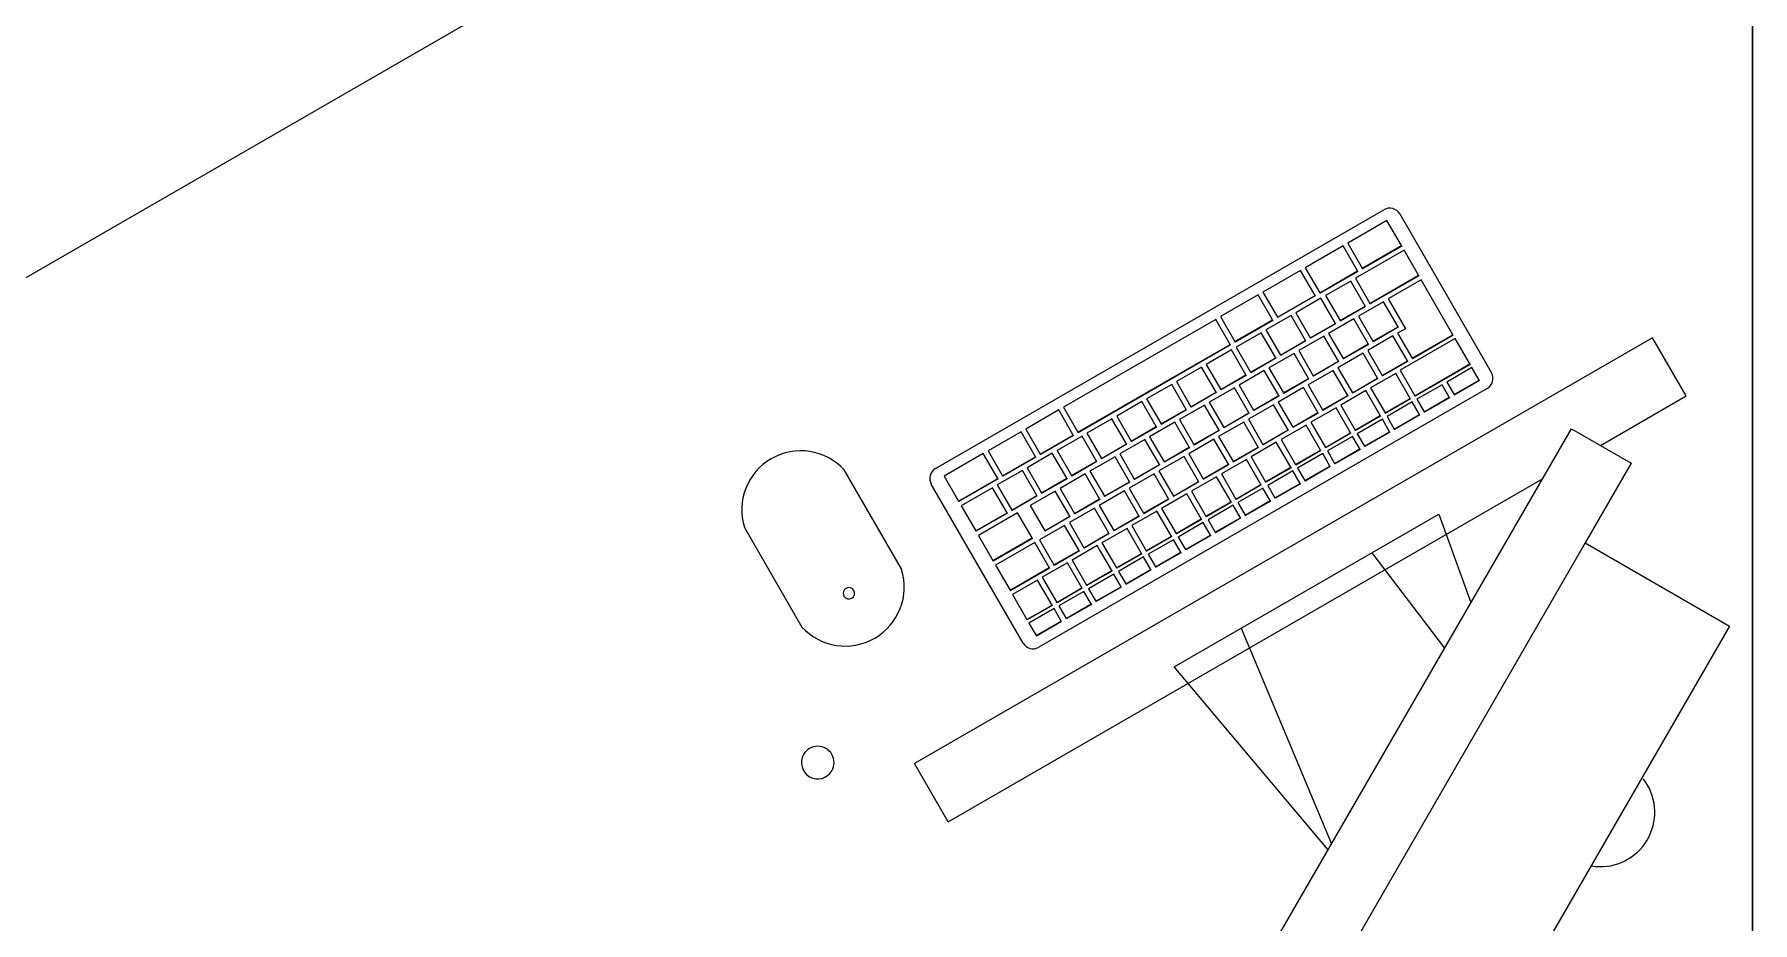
# Model space of a CAD drawing. Header units: millimetres. Extents: x 79795 to 317870, y -36033 to 97293.
# Drawn here: x 210593 to 211540, y 21338 to 21828 of the extents above; entities that cross this region are included whole.
import ezdxf

# ---------------------------------------------------------------- set-up
doc = ezdxf.new("R2010")
doc.units = ezdxf.units.MM
doc.header["$MEASUREMENT"] = 0
for name, color, linetype, lineweight in [('A-GENM', 8, 'CONTINUOUS', 9), ('E-ELEC-EQPM', 8, 'CONTINUOUS', 9), ('I-FURN', 8, 'CONTINUOUS', 9)]:
    doc.layers.add(name, color=color, linetype=linetype, lineweight=lineweight)

msp = doc.modelspace()

# ---------------------------------------------------------------- linework, layer by layer
at = {"layer": 'A-GENM'}
for p, q in [((211089.91, 21588.58), (211337.2, 21731.34)), ((211338.86, 21725.39), (211317.21, 21712.89)), ((211346.83, 21711.58), (211338.86, 21725.39)), ((211345.87, 21729.02), (211396.45, 21641.41)), ((211314.61, 21711.39), (211293.83, 21699.39)), ((211322.58, 21697.58), (211314.61, 21711.39)), ((211317.21, 21712.89), (211325.18, 21699.08)), ((211348.31, 21709.02), (211321.47, 21693.52)), ((211325.18, 21699.08), (211346.83, 21711.58)), ((211346.97, 21711.34), (211325.32, 21698.84)), ((211346.83, 21711.58), (211346.97, 21711.34)), ((211356.29, 21695.19), (211348.31, 21709.02)), ((211291.23, 21697.89), (211270.44, 21685.89)), ((211299.2, 21684.08), (211291.23, 21697.89)), ((211293.83, 21699.39), (211301.8, 21685.58)), ((211301.8, 21685.58), (211322.58, 21697.58)), ((211322.72, 21697.34), (211301.94, 21685.34)), ((211322.58, 21697.58), (211322.72, 21697.34)), ((211325.18, 21699.08), (211325.32, 21698.84)), ((211318.87, 21692.02), (211305.01, 21684.02)), ((211326.85, 21678.19), (211318.87, 21692.02)), ((211321.47, 21693.52), (211329.45, 21679.69)), ((211329.45, 21679.69), (211356.29, 21695.19)), ((211356.43, 21694.95), (211329.59, 21679.45)), ((211357.78, 21692.62), (211339.59, 21682.12)), ((211356.29, 21695.19), (211356.43, 21694.95)), ((211375.22, 21662.41), (211357.78, 21692.62)), ((211267.85, 21684.39), (211247.06, 21672.39)), ((211275.82, 21670.58), (211267.85, 21684.39)), ((211270.44, 21685.89), (211278.41, 21672.08)), ((211278.41, 21672.08), (211299.2, 21684.08)), ((211299.34, 21683.84), (211278.55, 21671.84)), ((211302.41, 21682.52), (211288.56, 21674.52)), ((211299.2, 21684.08), (211299.34, 21683.84)), ((211301.8, 21685.58), (211301.94, 21685.34)), ((211310.39, 21668.69), (211302.41, 21682.52)), ((211305.01, 21684.02), (211312.99, 21670.19)), ((211312.99, 21670.19), (211326.85, 21678.19)), ((211326.99, 21677.95), (211313.13, 21669.95)), ((211336.99, 21680.62), (211323.14, 21672.62)), ((211326.85, 21678.19), (211326.99, 21677.95)), ((211329.45, 21679.69), (211329.59, 21679.45)), ((211344.97, 21666.8), (211336.99, 21680.62)), ((211339.59, 21682.12), (211349.05, 21665.73)), ((211244.46, 21670.89), (211160.46, 21622.39)), ((211252.43, 21657.08), (211244.46, 21670.89)), ((211247.06, 21672.39), (211255.03, 21658.58)), ((211255.03, 21658.58), (211275.82, 21670.58)), ((211275.95, 21670.34), (211255.17, 21658.34)), ((211285.96, 21673.02), (211272.1, 21665.02)), ((211275.82, 21670.58), (211275.95, 21670.34)), ((211278.41, 21672.08), (211278.55, 21671.84)), ((211293.94, 21659.19), (211285.96, 21673.02)), ((211288.56, 21674.52), (211296.54, 21660.69)), ((211296.54, 21660.69), (211310.39, 21668.69)), ((211310.53, 21668.45), (211296.68, 21660.45)), ((211320.54, 21671.12), (211306.68, 21663.12)), ((211310.39, 21668.69), (211310.53, 21668.45)), ((211312.99, 21670.19), (211313.13, 21669.95)), ((211328.52, 21657.3), (211320.54, 21671.12)), ((211323.14, 21672.62), (211331.12, 21658.8)), ((211255.03, 21658.58), (211255.17, 21658.34)), ((211269.51, 21663.52), (211255.65, 21655.52)), ((211277.49, 21649.69), (211269.51, 21663.52)), ((211272.1, 21665.02), (211280.08, 21651.19)), ((211280.08, 21651.19), (211293.94, 21659.19)), ((211294.08, 21658.95), (211280.22, 21650.95)), ((211304.08, 21661.62), (211290.23, 21653.62)), ((211293.94, 21659.19), (211294.08, 21658.95)), ((211296.54, 21660.69), (211296.68, 21660.45)), ((211312.06, 21647.8), (211304.08, 21661.62)), ((211306.68, 21663.12), (211314.66, 21649.3)), ((211342.13, 21661.73), (211328.27, 21653.73)), ((211331.12, 21658.8), (211344.97, 21666.8)), ((211331.12, 21658.8), (211331.26, 21658.56)), ((211345.11, 21666.56), (211331.26, 21658.56)), ((211350.11, 21647.91), (211342.13, 21661.73)), ((211349.05, 21665.73), (211344.72, 21663.23)), ((211344.72, 21663.23), (211352.7, 21649.41)), ((211344.97, 21666.8), (211345.11, 21666.56)), ((211376.43, 21660.32), (211346.12, 21642.82)), ((211352.7, 21649.41), (211375.22, 21662.41)), ((211375.36, 21662.17), (211352.84, 21649.17)), ((211375.22, 21662.41), (211375.36, 21662.17)), ((211384.55, 21646.26), (211376.43, 21660.32)), ((211168.43, 21608.58), (211252.43, 21657.08)), ((211252.57, 21656.84), (211168.57, 21608.34)), ((211253.05, 21654.02), (211239.19, 21646.02)), ((211252.43, 21657.08), (211252.57, 21656.84)), ((211261.03, 21640.19), (211253.05, 21654.02)), ((211255.65, 21655.52), (211263.63, 21641.69)), ((211263.63, 21641.69), (211277.49, 21649.69)), ((211277.62, 21649.45), (211263.77, 21641.45)), ((211287.63, 21652.12), (211273.77, 21644.12)), ((211277.49, 21649.69), (211277.62, 21649.45)), ((211280.08, 21651.19), (211280.22, 21650.95)), ((211295.61, 21638.3), (211287.63, 21652.12)), ((211290.23, 21653.62), (211298.21, 21639.8)), ((211325.67, 21652.23), (211311.82, 21644.23)), ((211314.66, 21649.3), (211328.52, 21657.3)), ((211314.66, 21649.3), (211314.8, 21649.06)), ((211328.66, 21657.06), (211314.8, 21649.06)), ((211333.65, 21638.41), (211325.67, 21652.23)), ((211328.27, 21653.73), (211336.25, 21639.91)), ((211328.52, 21657.3), (211328.66, 21657.06)), ((211352.7, 21649.41), (211352.84, 21649.17)), ((211236.6, 21644.52), (211222.74, 21636.52)), ((211244.58, 21630.69), (211236.6, 21644.52)), ((211239.19, 21646.02), (211247.17, 21632.19)), ((211247.17, 21632.19), (211261.03, 21640.19)), ((211261.17, 21639.95), (211247.31, 21631.95)), ((211271.17, 21642.62), (211257.32, 21634.62)), ((211261.03, 21640.19), (211261.17, 21639.95)), ((211263.63, 21641.69), (211263.77, 21641.45)), ((211279.16, 21628.8), (211271.17, 21642.62)), ((211273.77, 21644.12), (211281.75, 21630.3)), ((211309.22, 21642.73), (211295.36, 21634.73)), ((211298.21, 21639.8), (211312.06, 21647.8)), ((211298.21, 21639.8), (211298.35, 21639.56)), ((211312.2, 21647.56), (211298.35, 21639.56)), ((211317.2, 21628.91), (211309.22, 21642.73)), ((211311.82, 21644.23), (211319.8, 21630.41)), ((211312.06, 21647.8), (211312.2, 21647.56)), ((211343.66, 21641.08), (211329.8, 21633.08)), ((211336.25, 21639.91), (211350.11, 21647.91)), ((211336.25, 21639.91), (211336.39, 21639.67)), ((211350.25, 21647.67), (211336.39, 21639.67)), ((211351.64, 21627.26), (211343.66, 21641.08)), ((211346.12, 21642.82), (211354.24, 21628.76)), ((211350.11, 21647.91), (211350.25, 21647.67)), ((211354.24, 21628.76), (211384.55, 21646.26)), ((211384.69, 21646.02), (211354.37, 21628.52)), ((211385.68, 21644.3), (211371.82, 21636.3)), ((211384.55, 21646.26), (211384.69, 21646.02)), ((211389.67, 21637.39), (211385.68, 21644.3)), ((211394.13, 21632.73), (211146.85, 21489.97)), ((211220.14, 21635.02), (211206.29, 21627.02)), ((211228.12, 21621.19), (211220.14, 21635.02)), ((211222.74, 21636.52), (211230.72, 21622.69)), ((211230.72, 21622.69), (211244.58, 21630.69)), ((211244.71, 21630.45), (211230.86, 21622.45)), ((211254.72, 21633.12), (211240.86, 21625.12)), ((211244.58, 21630.69), (211244.71, 21630.45)), ((211247.17, 21632.19), (211247.31, 21631.95)), ((211262.7, 21619.3), (211254.72, 21633.12)), ((211257.32, 21634.62), (211265.3, 21620.8)), ((211292.76, 21633.23), (211278.91, 21625.23)), ((211281.75, 21630.3), (211295.61, 21638.3)), ((211281.75, 21630.3), (211281.89, 21630.06)), ((211295.75, 21638.06), (211281.89, 21630.06)), ((211300.74, 21619.41), (211292.76, 21633.23)), ((211295.36, 21634.73), (211303.34, 21620.91)), ((211295.61, 21638.3), (211295.75, 21638.06)), ((211327.2, 21631.58), (211313.35, 21623.58)), ((211319.8, 21630.41), (211333.65, 21638.41)), ((211319.8, 21630.41), (211319.93, 21630.17)), ((211333.79, 21638.17), (211319.93, 21630.17)), ((211335.18, 21617.76), (211327.2, 21631.58)), ((211329.8, 21633.08), (211337.78, 21619.26)), ((211333.65, 21638.41), (211333.79, 21638.17)), ((211369.22, 21634.8), (211355.36, 21626.8)), ((211373.21, 21627.89), (211369.22, 21634.8)), ((211371.82, 21636.3), (211375.81, 21629.39)), ((211375.81, 21629.39), (211389.67, 21637.39)), ((211375.81, 21629.39), (211375.95, 21629.15)), ((211389.8, 21637.15), (211375.95, 21629.15)), ((211389.67, 21637.39), (211389.8, 21637.15)), ((211157.86, 21620.89), (211139.67, 21610.39)), ((211165.83, 21607.08), (211157.86, 21620.89)), ((211160.46, 21622.39), (211168.43, 21608.58)), ((211203.69, 21625.52), (211189.83, 21617.52)), ((211211.67, 21611.69), (211203.69, 21625.52)), ((211206.29, 21627.02), (211214.27, 21613.19)), ((211214.27, 21613.19), (211228.12, 21621.19)), ((211228.26, 21620.95), (211214.4, 21612.95)), ((211238.27, 21623.62), (211224.41, 21615.62)), ((211228.12, 21621.19), (211228.26, 21620.95)), ((211230.72, 21622.69), (211230.86, 21622.45)), ((211246.25, 21609.8), (211238.27, 21623.62)), ((211240.86, 21625.12), (211248.84, 21611.3)), ((211276.31, 21623.73), (211262.45, 21615.73)), ((211265.3, 21620.8), (211279.16, 21628.8)), ((211265.3, 21620.8), (211265.44, 21620.56)), ((211279.29, 21628.56), (211265.44, 21620.56)), ((211284.29, 21609.91), (211276.31, 21623.73)), ((211278.91, 21625.23), (211286.89, 21611.41)), ((211279.16, 21628.8), (211279.29, 21628.56)), ((211310.75, 21622.08), (211296.89, 21614.08)), ((211303.34, 21620.91), (211317.2, 21628.91)), ((211303.34, 21620.91), (211303.48, 21620.67)), ((211317.34, 21628.67), (211303.48, 21620.67)), ((211318.73, 21608.26), (211310.75, 21622.08)), ((211313.35, 21623.58), (211321.33, 21609.76)), ((211317.2, 21628.91), (211317.34, 21628.67)), ((211337.78, 21619.26), (211351.64, 21627.26)), ((211351.78, 21627.02), (211337.92, 21619.02)), ((211352.77, 21625.3), (211338.91, 21617.3)), ((211351.64, 21627.26), (211351.78, 21627.02)), ((211356.76, 21618.39), (211352.77, 21625.3)), ((211354.24, 21628.76), (211354.37, 21628.52)), ((211355.36, 21626.8), (211359.36, 21619.89)), ((211359.36, 21619.89), (211373.21, 21627.89)), ((211359.36, 21619.89), (211359.49, 21619.65)), ((211373.35, 21627.65), (211359.49, 21619.65)), ((211373.21, 21627.89), (211373.35, 21627.65)), ((211139.67, 21610.39), (211147.64, 21596.58)), ((211187.23, 21616.02), (211173.38, 21608.02)), ((211195.21, 21602.19), (211187.23, 21616.02)), ((211189.83, 21617.52), (211197.81, 21603.69)), ((211197.81, 21603.69), (211211.67, 21611.69)), ((211211.81, 21611.45), (211197.95, 21603.45)), ((211221.81, 21614.12), (211207.95, 21606.12)), ((211211.67, 21611.69), (211211.81, 21611.45)), ((211214.27, 21613.19), (211214.4, 21612.95)), ((211229.79, 21600.3), (211221.81, 21614.12)), ((211224.41, 21615.62), (211232.39, 21601.8)), ((211259.85, 21614.23), (211246, 21606.23)), ((211248.84, 21611.3), (211262.7, 21619.3)), ((211248.84, 21611.3), (211248.98, 21611.06)), ((211262.84, 21619.06), (211248.98, 21611.06)), ((211267.83, 21600.41), (211259.85, 21614.23)), ((211262.45, 21615.73), (211270.43, 21601.91)), ((211262.7, 21619.3), (211262.84, 21619.06)), ((211294.29, 21612.58), (211280.44, 21604.58)), ((211286.89, 21611.41), (211300.74, 21619.41)), ((211286.89, 21611.41), (211287.03, 21611.17)), ((211300.88, 21619.17), (211287.03, 21611.17)), ((211302.27, 21598.76), (211294.29, 21612.58)), ((211296.89, 21614.08), (211304.87, 21600.26)), ((211300.74, 21619.41), (211300.88, 21619.17)), ((211321.33, 21609.76), (211335.18, 21617.76)), ((211335.32, 21617.52), (211321.47, 21609.52)), ((211336.31, 21615.8), (211322.46, 21607.8)), ((211335.18, 21617.76), (211335.32, 21617.52)), ((211340.3, 21608.89), (211336.31, 21615.8)), ((211337.78, 21619.26), (211337.92, 21619.02)), ((211338.91, 21617.3), (211342.9, 21610.39)), ((211342.9, 21610.39), (211356.76, 21618.39)), ((211342.9, 21610.39), (211343.04, 21610.15)), ((211356.9, 21618.15), (211343.04, 21610.15)), ((211356.76, 21618.39), (211356.9, 21618.15)), ((211137.08, 21608.89), (211118.89, 21598.39)), ((211145.05, 21595.08), (211137.08, 21608.89)), ((211147.64, 21596.58), (211165.83, 21607.08)), ((211165.97, 21606.84), (211147.78, 21596.34)), ((211170.78, 21606.52), (211156.92, 21598.52)), ((211165.83, 21607.08), (211165.97, 21606.84)), ((211168.43, 21608.58), (211168.57, 21608.34)), ((211178.76, 21592.69), (211170.78, 21606.52)), ((211173.38, 21608.02), (211181.36, 21594.19)), ((211181.36, 21594.19), (211195.21, 21602.19)), ((211195.35, 21601.95), (211181.5, 21593.95)), ((211205.36, 21604.62), (211191.5, 21596.62)), ((211195.21, 21602.19), (211195.35, 21601.95)), ((211197.81, 21603.69), (211197.95, 21603.45)), ((211213.34, 21590.8), (211205.36, 21604.62)), ((211207.95, 21606.12), (211215.94, 21592.3)), ((211243.4, 21604.73), (211229.54, 21596.73)), ((211232.39, 21601.8), (211246.25, 21609.8)), ((211232.39, 21601.8), (211232.53, 21601.56)), ((211246.38, 21609.56), (211232.53, 21601.56)), ((211251.38, 21590.91), (211243.4, 21604.73)), ((211246, 21606.23), (211253.98, 21592.41)), ((211246.25, 21609.8), (211246.38, 21609.56)), ((211277.84, 21603.08), (211263.98, 21595.08)), ((211270.43, 21601.91), (211284.29, 21609.91)), ((211270.43, 21601.91), (211270.57, 21601.67)), ((211284.43, 21609.67), (211270.57, 21601.67)), ((211285.82, 21589.26), (211277.84, 21603.08)), ((211280.44, 21604.58), (211288.42, 21590.76)), ((211284.29, 21609.91), (211284.43, 21609.67)), ((211304.87, 21600.26), (211318.73, 21608.26)), ((211318.87, 21608.02), (211305.01, 21600.02)), ((211319.86, 21606.3), (211306, 21598.3)), ((211318.73, 21608.26), (211318.87, 21608.02)), ((211323.85, 21599.39), (211319.86, 21606.3)), ((211321.33, 21609.76), (211321.47, 21609.52)), ((211322.46, 21607.8), (211326.45, 21600.89)), ((211326.45, 21600.89), (211340.3, 21608.89)), ((211326.45, 21600.89), (211326.58, 21600.65)), ((211340.44, 21608.65), (211326.58, 21600.65)), ((211340.3, 21608.89), (211340.44, 21608.65)), ((211116.29, 21596.89), (211094.64, 21584.39)), ((211124.26, 21583.08), (211116.29, 21596.89)), ((211118.89, 21598.39), (211126.86, 21584.58)), ((211126.86, 21584.58), (211145.05, 21595.08)), ((211145.18, 21594.84), (211127, 21584.34)), ((211154.32, 21597.02), (211140.47, 21589.02)), ((211145.05, 21595.08), (211145.18, 21594.84)), ((211147.64, 21596.58), (211147.78, 21596.34)), ((211162.3, 21583.19), (211154.32, 21597.02)), ((211156.92, 21598.52), (211164.9, 21584.69)), ((211164.9, 21584.69), (211178.76, 21592.69)), ((211178.9, 21592.45), (211165.04, 21584.45)), ((211188.9, 21595.12), (211175.05, 21587.12)), ((211178.76, 21592.69), (211178.9, 21592.45)), ((211181.36, 21594.19), (211181.5, 21593.95)), ((211196.88, 21581.3), (211188.9, 21595.12)), ((211191.5, 21596.62), (211199.48, 21582.8)), ((211226.95, 21595.23), (211213.09, 21587.23)), ((211215.94, 21592.3), (211229.79, 21600.3)), ((211215.94, 21592.3), (211216.07, 21592.06)), ((211229.93, 21600.06), (211216.07, 21592.06)), ((211234.93, 21581.41), (211226.95, 21595.23)), ((211229.54, 21596.73), (211237.52, 21582.91)), ((211229.79, 21600.3), (211229.93, 21600.06)), ((211261.39, 21593.58), (211247.53, 21585.58)), ((211253.98, 21592.41), (211267.83, 21600.41)), ((211253.98, 21592.41), (211254.12, 21592.17)), ((211267.97, 21600.17), (211254.12, 21592.17)), ((211269.37, 21579.76), (211261.39, 21593.58)), ((211263.98, 21595.08), (211271.96, 21581.26)), ((211267.83, 21600.41), (211267.97, 21600.17)), ((211288.42, 21590.76), (211302.27, 21598.76)), ((211302.41, 21598.52), (211288.56, 21590.52)), ((211303.4, 21596.8), (211289.55, 21588.8)), ((211302.27, 21598.76), (211302.41, 21598.52)), ((211307.39, 21589.89), (211303.4, 21596.8)), ((211304.87, 21600.26), (211305.01, 21600.02)), ((211306, 21598.3), (211309.99, 21591.39)), ((211309.99, 21591.39), (211323.85, 21599.39)), ((211323.99, 21599.15), (211310.13, 21591.15)), ((211323.85, 21599.39), (211323.99, 21599.15)), ((211071.27, 21532.88), (211039.52, 21587.88)), ((211094.64, 21584.39), (211102.61, 21570.58)), ((211102.61, 21570.58), (211124.26, 21583.08)), ((211124.4, 21582.84), (211102.75, 21570.34)), ((211137.87, 21587.52), (211124.01, 21579.52)), ((211124.26, 21583.08), (211124.4, 21582.84)), ((211126.86, 21584.58), (211127, 21584.34)), ((211145.85, 21573.69), (211137.87, 21587.52)), ((211140.47, 21589.02), (211148.45, 21575.19)), ((211148.45, 21575.19), (211162.3, 21583.19)), ((211162.44, 21582.95), (211148.59, 21574.95)), ((211172.45, 21585.62), (211158.59, 21577.62)), ((211162.3, 21583.19), (211162.44, 21582.95)), ((211164.9, 21584.69), (211165.04, 21584.45)), ((211180.43, 21571.8), (211172.45, 21585.62)), ((211175.05, 21587.12), (211183.03, 21573.3)), ((211210.49, 21585.73), (211196.63, 21577.73)), ((211199.48, 21582.8), (211213.34, 21590.8)), ((211199.48, 21582.8), (211199.62, 21582.56)), ((211213.48, 21590.56), (211199.62, 21582.56)), ((211218.47, 21571.91), (211210.49, 21585.73)), ((211213.09, 21587.23), (211221.07, 21573.41)), ((211213.34, 21590.8), (211213.48, 21590.56)), ((211244.93, 21584.08), (211231.07, 21576.08)), ((211237.52, 21582.91), (211251.38, 21590.91)), ((211237.52, 21582.91), (211237.66, 21582.67)), ((211251.52, 21590.67), (211237.66, 21582.67)), ((211252.91, 21570.26), (211244.93, 21584.08)), ((211247.53, 21585.58), (211255.51, 21571.76)), ((211251.38, 21590.91), (211251.52, 21590.67)), ((211271.96, 21581.26), (211285.82, 21589.26)), ((211285.96, 21589.02), (211272.1, 21581.02)), ((211286.95, 21587.3), (211273.09, 21579.3)), ((211285.82, 21589.26), (211285.96, 21589.02)), ((211290.94, 21580.39), (211286.95, 21587.3)), ((211288.42, 21590.76), (211288.56, 21590.52)), ((211289.55, 21588.8), (211293.54, 21581.89)), ((211293.54, 21581.89), (211307.39, 21589.89)), ((211307.53, 21589.65), (211293.68, 21581.65)), ((211307.39, 21589.89), (211307.53, 21589.65)), ((211309.99, 21591.39), (211310.13, 21591.15)), ((211138.17, 21492.29), (211087.59, 21579.9)), ((211121.43, 21578), (211104.11, 21568)), ((211129.4, 21564.19), (211121.43, 21578)), ((211124.01, 21579.52), (211131.99, 21565.69)), ((211131.99, 21565.69), (211145.85, 21573.69)), ((211145.99, 21573.45), (211132.13, 21565.45)), ((211155.99, 21576.12), (211142.14, 21568.12)), ((211145.85, 21573.69), (211145.99, 21573.45)), ((211148.45, 21575.19), (211148.59, 21574.95)), ((211163.97, 21562.3), (211155.99, 21576.12)), ((211158.59, 21577.62), (211166.57, 21563.8)), ((211194.04, 21576.23), (211180.18, 21568.23)), ((211183.03, 21573.3), (211196.88, 21581.3)), ((211183.03, 21573.3), (211183.16, 21573.06)), ((211197.02, 21581.06), (211183.16, 21573.06)), ((211202.02, 21562.41), (211194.04, 21576.23)), ((211196.63, 21577.73), (211204.61, 21563.91)), ((211196.88, 21581.3), (211197.02, 21581.06)), ((211228.48, 21574.58), (211214.62, 21566.58)), ((211221.07, 21573.41), (211234.93, 21581.41)), ((211221.07, 21573.41), (211221.21, 21573.17)), ((211235.06, 21581.17), (211221.21, 21573.17)), ((211236.46, 21560.76), (211228.48, 21574.58)), ((211231.07, 21576.08), (211239.05, 21562.26)), ((211234.93, 21581.41), (211235.06, 21581.17)), ((211255.51, 21571.76), (211269.37, 21579.76)), ((211269.5, 21579.52), (211255.65, 21571.52)), ((211270.49, 21577.8), (211256.64, 21569.8)), ((211269.37, 21579.76), (211269.5, 21579.52)), ((211274.48, 21570.89), (211270.49, 21577.8)), ((211271.96, 21581.26), (211272.1, 21581.02)), ((211273.09, 21579.3), (211277.08, 21572.39)), ((211277.08, 21572.39), (211290.94, 21580.39)), ((211291.08, 21580.15), (211277.22, 21572.15)), ((211290.94, 21580.39), (211291.08, 21580.15)), ((211293.54, 21581.89), (211293.68, 21581.65)), ((211102.61, 21570.58), (211102.75, 21570.34)), ((211104.11, 21568), (211112.07, 21554.19)), ((211112.07, 21554.19), (211129.4, 21564.19)), ((211129.53, 21563.95), (211112.21, 21553.95)), ((211135.22, 21564.1), (211113.57, 21551.6)), ((211129.4, 21564.19), (211129.53, 21563.95)), ((211131.99, 21565.69), (211132.13, 21565.45)), ((211143.19, 21550.3), (211135.22, 21564.1)), ((211142.14, 21568.12), (211150.12, 21554.3)), ((211177.58, 21566.73), (211163.73, 21558.73)), ((211166.57, 21563.8), (211180.43, 21571.8)), ((211166.57, 21563.8), (211166.71, 21563.56)), ((211180.57, 21571.56), (211166.71, 21563.56)), ((211185.56, 21552.91), (211177.58, 21566.73)), ((211180.18, 21568.23), (211188.16, 21554.41)), ((211180.43, 21571.8), (211180.57, 21571.56)), ((211212.02, 21565.08), (211198.17, 21557.08)), ((211204.61, 21563.91), (211218.47, 21571.91)), ((211204.61, 21563.91), (211204.75, 21563.67)), ((211218.61, 21571.67), (211204.75, 21563.67)), ((211220, 21551.26), (211212.02, 21565.08)), ((211214.62, 21566.58), (211222.6, 21552.76)), ((211218.47, 21571.91), (211218.61, 21571.67)), ((211239.05, 21562.26), (211252.91, 21570.26)), ((211253.05, 21570.02), (211239.19, 21562.02)), ((211254.04, 21568.3), (211240.18, 21560.3)), ((211252.91, 21570.26), (211253.05, 21570.02)), ((211258.03, 21561.39), (211254.04, 21568.3)), ((211255.51, 21571.76), (211255.65, 21571.52)), ((211256.64, 21569.8), (211260.63, 21562.89)), ((211260.63, 21562.89), (211274.48, 21570.89)), ((211274.62, 21570.65), (211260.77, 21562.65)), ((211274.48, 21570.89), (211274.62, 21570.65)), ((211277.08, 21572.39), (211277.22, 21572.15)), ((210984.52, 21556.13), (211016.27, 21501.13)), ((211112.07, 21554.19), (211112.21, 21553.95)), ((211161.13, 21557.23), (211147.27, 21549.23)), ((211150.12, 21554.3), (211163.97, 21562.3)), ((211150.12, 21554.3), (211150.26, 21554.06)), ((211164.11, 21562.06), (211150.26, 21554.06)), ((211169.11, 21543.41), (211161.13, 21557.23)), ((211163.73, 21558.73), (211171.71, 21544.91)), ((211163.97, 21562.3), (211164.11, 21562.06)), ((211195.57, 21555.58), (211181.71, 21547.58)), ((211188.16, 21554.41), (211202.02, 21562.41)), ((211188.16, 21554.41), (211188.3, 21554.17)), ((211202.15, 21562.17), (211188.3, 21554.17)), ((211203.55, 21541.76), (211195.57, 21555.58)), ((211198.17, 21557.08), (211206.15, 21543.26)), ((211202.02, 21562.41), (211202.15, 21562.17)), ((211222.6, 21552.76), (211236.46, 21560.76)), ((211236.59, 21560.52), (211222.74, 21552.52)), ((211237.59, 21558.8), (211223.73, 21550.8)), ((211236.46, 21560.76), (211236.59, 21560.52)), ((211241.58, 21551.89), (211237.59, 21558.8)), ((211239.05, 21562.26), (211239.19, 21562.02)), ((211240.18, 21560.3), (211244.17, 21553.39)), ((211244.17, 21553.39), (211258.03, 21561.39)), ((211258.17, 21561.15), (211244.31, 21553.15)), ((211258.03, 21561.39), (211258.17, 21561.15)), ((211260.63, 21562.89), (211260.77, 21562.65)), ((211113.57, 21551.6), (211121.54, 21537.8)), ((211121.54, 21537.8), (211143.19, 21550.3)), ((211143.33, 21550.06), (211121.68, 21537.56)), ((211144.68, 21547.71), (211123.03, 21535.21)), ((211143.19, 21550.3), (211143.33, 21550.06)), ((211152.65, 21533.91), (211144.68, 21547.71)), ((211147.27, 21549.23), (211155.25, 21535.41)), ((211179.11, 21546.08), (211165.26, 21538.08)), ((211171.71, 21544.91), (211185.56, 21552.91)), ((211171.71, 21544.91), (211171.84, 21544.67)), ((211185.7, 21552.67), (211171.84, 21544.67)), ((211187.09, 21532.26), (211179.11, 21546.08)), ((211181.71, 21547.58), (211189.69, 21533.76)), ((211185.56, 21552.91), (211185.7, 21552.67)), ((211206.15, 21543.26), (211220, 21551.26)), ((211220.14, 21551.02), (211206.28, 21543.02)), ((211221.13, 21549.3), (211207.27, 21541.3)), ((211220, 21551.26), (211220.14, 21551.02)), ((211225.12, 21542.39), (211221.13, 21549.3)), ((211222.6, 21552.76), (211222.74, 21552.52)), ((211223.73, 21550.8), (211227.72, 21543.89)), ((211227.72, 21543.89), (211241.58, 21551.89)), ((211241.71, 21551.65), (211227.86, 21543.65)), ((211241.58, 21551.89), (211241.71, 21551.65)), ((211244.17, 21553.39), (211244.31, 21553.15)), ((211121.54, 21537.8), (211121.68, 21537.56)), ((211123.03, 21535.21), (211131, 21521.41)), ((211162.66, 21536.58), (211148.8, 21528.58)), ((211155.25, 21535.41), (211169.11, 21543.41)), ((211155.25, 21535.41), (211155.39, 21535.17)), ((211169.25, 21543.17), (211155.39, 21535.17)), ((211170.64, 21522.76), (211162.66, 21536.58)), ((211165.26, 21538.08), (211173.24, 21524.26)), ((211169.11, 21543.41), (211169.25, 21543.17)), ((211189.69, 21533.76), (211203.55, 21541.76)), ((211203.69, 21541.52), (211189.83, 21533.52)), ((211204.68, 21539.8), (211190.82, 21531.8)), ((211203.55, 21541.76), (211203.69, 21541.52)), ((211208.67, 21532.89), (211204.68, 21539.8)), ((211206.15, 21543.26), (211206.28, 21543.02)), ((211207.27, 21541.3), (211211.26, 21534.39)), ((211211.26, 21534.39), (211225.12, 21542.39)), ((211225.26, 21542.15), (211211.4, 21534.15)), ((211225.12, 21542.39), (211225.26, 21542.15)), ((211227.72, 21543.89), (211227.86, 21543.65)), ((211131, 21521.41), (211152.65, 21533.91)), ((211152.79, 21533.67), (211131.14, 21521.17)), ((211146.2, 21527.08), (211132.35, 21519.08)), ((211154.18, 21513.26), (211146.2, 21527.08)), ((211148.8, 21528.58), (211156.78, 21514.76)), ((211152.65, 21533.91), (211152.79, 21533.67)), ((211173.24, 21524.26), (211187.09, 21532.26)), ((211187.23, 21532.02), (211173.38, 21524.02)), ((211188.22, 21530.3), (211174.37, 21522.3)), ((211187.09, 21532.26), (211187.23, 21532.02)), ((211192.21, 21523.39), (211188.22, 21530.3)), ((211189.69, 21533.76), (211189.83, 21533.52)), ((211190.82, 21531.8), (211194.81, 21524.89)), ((211194.81, 21524.89), (211208.67, 21532.89)), ((211208.8, 21532.65), (211194.95, 21524.65)), ((211208.67, 21532.89), (211208.8, 21532.65)), ((211211.26, 21534.39), (211211.4, 21534.15)), ((211131, 21521.41), (211131.14, 21521.17)), ((211132.35, 21519.08), (211140.33, 21505.26)), ((211156.78, 21514.76), (211170.64, 21522.76)), ((211170.78, 21522.52), (211156.92, 21514.52)), ((211171.77, 21520.8), (211157.91, 21512.8)), ((211170.64, 21522.76), (211170.78, 21522.52)), ((211175.76, 21513.89), (211171.77, 21520.8)), ((211173.24, 21524.26), (211173.38, 21524.02)), ((211174.37, 21522.3), (211178.36, 21515.39)), ((211178.36, 21515.39), (211192.21, 21523.39)), ((211192.35, 21523.15), (211178.49, 21515.15)), ((211192.21, 21523.39), (211192.35, 21523.15)), ((211194.81, 21524.89), (211194.95, 21524.65)), ((211140.33, 21505.26), (211154.18, 21513.26)), ((211154.32, 21513.02), (211140.47, 21505.02)), ((211155.31, 21511.3), (211141.46, 21503.3)), ((211154.18, 21513.26), (211154.32, 21513.02)), ((211159.3, 21504.39), (211155.31, 21511.3)), ((211156.78, 21514.76), (211156.92, 21514.52)), ((211157.91, 21512.8), (211161.9, 21505.89)), ((211161.9, 21505.89), (211175.76, 21513.89)), ((211175.9, 21513.65), (211162.04, 21505.65)), ((211175.76, 21513.89), (211175.9, 21513.65)), ((211178.36, 21515.39), (211178.49, 21515.15)), ((211140.33, 21505.26), (211140.47, 21505.02)), ((211141.46, 21503.3), (211145.45, 21496.39)), ((211145.45, 21496.39), (211159.3, 21504.39)), ((211159.44, 21504.15), (211145.59, 21496.15)), ((211159.3, 21504.39), (211159.44, 21504.15)), ((211161.9, 21505.89), (211162.04, 21505.65)), ((211145.45, 21496.39), (211145.59, 21496.15))]:
    msp.add_line(p, q, dxfattribs=at)
for centre, radius, start, end in [((211340.37, 21725.84), 6.35, 30, 120), ((211390.95, 21638.23), 6.35, 300, 30), ((211015.59, 21565.81), 32.54, 42.68038, 197.31962), ((211093.09, 21583.08), 6.35, 120, 210), ((211040.2, 21523.19), 32.54, 222.68038, 17.31962), ((211042.19, 21519.74), 3.16, 30, 210), ((211042.19, 21519.74), 3.16, 210, 30), ((211143.67, 21495.46), 6.35, 210, 300)]:
    msp.add_arc(centre, radius, start, end, dxfattribs=at)
at = {"layer": 'E-ELEC-EQPM'}
for p, q in [((211040.51, 20917.75), (211440.51, 21610.57)), ((211040.51, 20917.75), (211440.51, 21610.57)), ((211440.51, 21610.57), (211473.51, 21591.52)), ((211440.51, 21610.57), (211473.51, 21591.52)), ((211473.51, 21591.52), (211073.51, 20898.7)), ((211473.51, 21591.52), (211448.11, 21547.53)), ((211448.11, 21547.53), (211527.7, 21501.58)), ((211448.11, 21547.53), (211527.7, 21501.58)), ((211527.7, 21501.58), (211178.5, 20896.75)), ((211527.7, 21501.58), (211178.5, 20896.75))]:
    msp.add_line(p, q, dxfattribs=at)
at = {"layer": 'I-FURN'}
for p, q in [((211540.44, 22243.58), (210544.54, 21668.56)), ((211540.47, 21133.58), (211540.44, 22243.58)), ((211540.44, 22243.58), (211540.47, 21133.58)), ((211485.25, 21660.76), (211078.3, 21425.81)), ((211503.79, 21628.64), (211485.25, 21660.76)), ((211456.5, 21601.34), (211503.79, 21628.64)), ((211096.84, 21393.69), (211424.53, 21582.88)), ((211221.59, 21479.21), (211367.36, 21563.37)), ((211367.36, 21563.37), (211385.11, 21514.6)), ((211330.47, 21542.07), (211370.57, 21489.42)), ((211258.48, 21500.5), (211308.28, 21381.53)), ((211306.37, 21378.23), (211221.59, 21479.21)), ((211096.84, 21393.69), (211078.3, 21425.81))]:
    msp.add_line(p, q, dxfattribs=at)
for centre, radius, start, end in [((211025.01, 21426.35), 9, 150, 330), ((211025.01, 21426.35), 9, 330, 150), ((211456.52, 21398.95), 30, 260.30789, 30.00282), ((211456.52, 21398.95), 30, 30.00282, 37.7102)]:
    msp.add_arc(centre, radius, start, end, dxfattribs=at)

doc.saveas('drawing.dxf')
